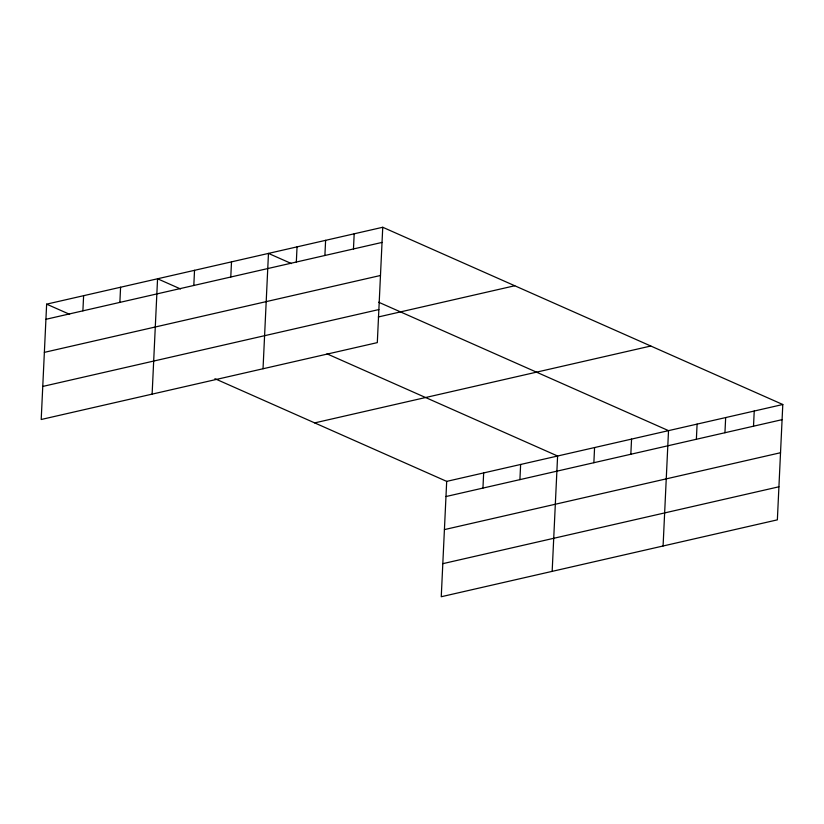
<?xml version="1.0" encoding="UTF-8"?>
<svg xmlns="http://www.w3.org/2000/svg" width="824" height="824" viewBox="0 0 824 824"><rect width="100%" height="100%" fill="white"/><g stroke="black" fill="none" stroke-linecap="round" stroke-linejoin="round"><path stroke-width="1.24" d="M46.638 304.149L41.2 419.498L377.31 342.619L382.748 227.27L46.638 304.149L69.597 314.315M82.894 310.844L83.615 295.692M119.871 302.387L120.582 287.226M152.121 394.13L157.559 278.769L180.518 288.946M193.815 285.475L194.526 270.313M230.782 277.019L231.503 261.857M263.031 368.75L268.469 253.401L291.428 263.577M296.331 262.032L297.042 246.87M324.893 255.492L325.614 240.33M353.465 248.961L354.186 233.8M214.93 378.7L446.69 481.381L441.252 596.731L777.362 519.851L782.8 404.502L382.748 227.27M482.946 488.086L483.657 472.924M519.913 479.63L520.634 464.468M552.162 571.362L557.601 456.012L326.974 353.836M593.867 462.717L594.578 447.556M630.834 454.261L631.555 439.099M663.083 545.993L668.521 430.643L378.679 302.233M696.373 439.264L697.094 424.113M724.945 432.734L725.666 417.572M753.517 426.204L754.228 411.042M45.928 319.3L382.037 242.421M44.362 352.363L380.482 275.484M42.755 386.435L378.875 309.556M378.309 316.972L514.763 285.753M314.675 422.897L650.785 346.018M446.69 481.381L782.8 404.502M445.969 496.542L782.089 419.663M444.414 529.605L780.524 452.726M442.807 563.668L778.917 486.788"/></g></svg>
